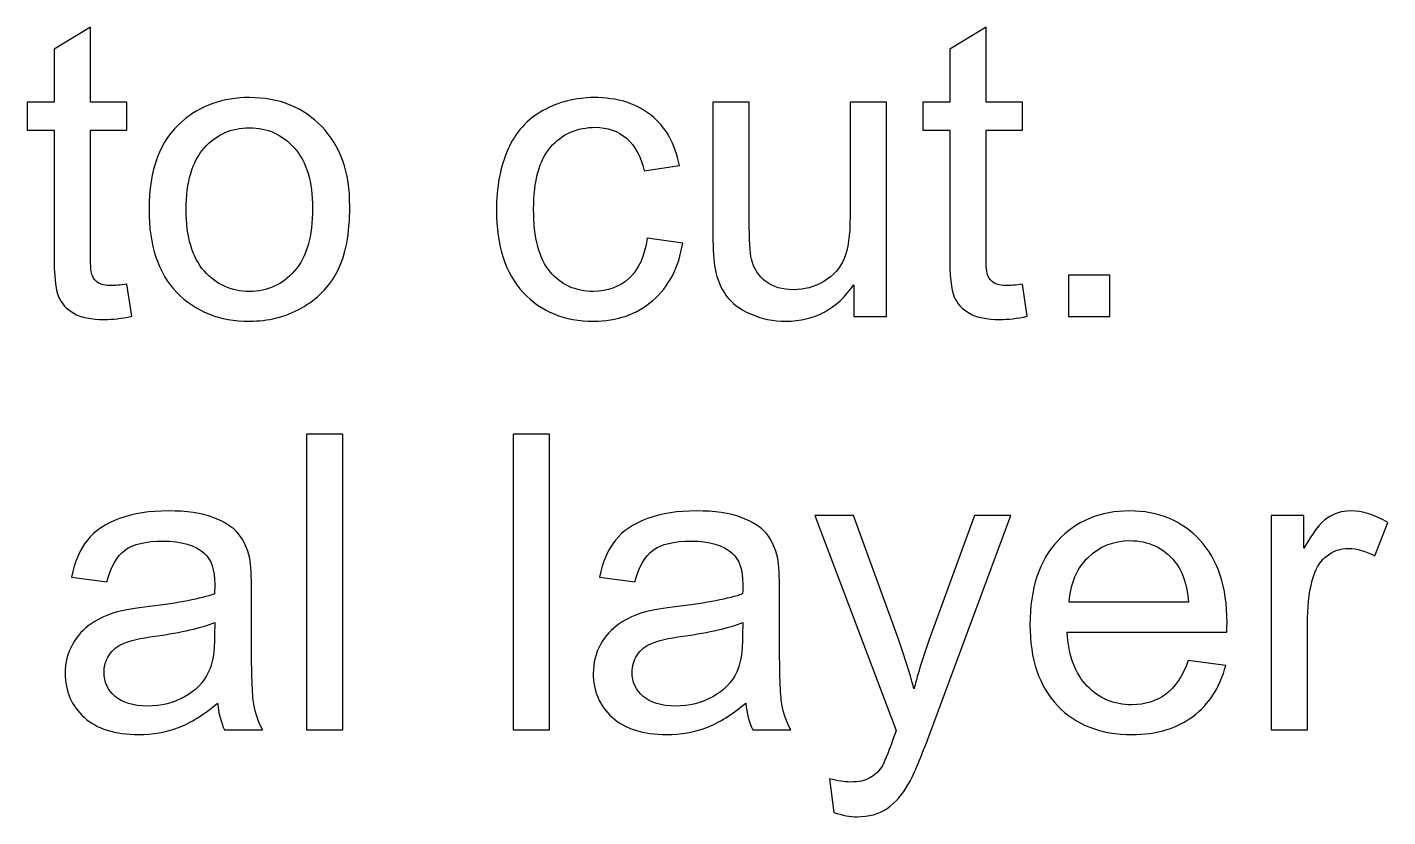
# Model space of a CAD drawing. Header units: centimetres. Extents: x -30.6 to 14.2, y -21.2 to 7.4.
# Drawn here: x -20.161 to -18.941, y 1.573 to 2.281 of the extents above; entities that cross this region are included whole.
import ezdxf

# ---------------------------------------------------------------- set-up
doc = ezdxf.new("R2010")
doc.units = ezdxf.units.CM
doc.header["$MEASUREMENT"] = 0
doc.layers.add('Layer 1', color=7, linetype='Continuous')

msp = doc.modelspace()

# ---------------------------------------------------------------- linework, layer by layer
at = {"layer": 'Layer 1'}
for points, knots in [([(-20.07145, 2.05035), (-20.07145, 2.05035), (-20.06701, 2.02158), (-20.06701, 2.02158), (-20.06701, 2.02158), (-20.07614, 2.01966), (-20.08436, 2.01868), (-20.09152, 2.01868), (-20.09152, 2.01868), (-20.10331, 2.01868), (-20.11245, 2.02053), (-20.11899, 2.0243), (-20.11899, 2.0243), (-20.12547, 2.02806), (-20.13004, 2.03294), (-20.13269, 2.03905), (-20.13269, 2.03905), (-20.13535, 2.04516), (-20.13665, 2.058), (-20.13665, 2.07757), (-20.13665, 2.07757), (-20.13665, 2.07757), (-20.13665, 2.18833), (-20.13665, 2.18833), (-20.13665, 2.18833), (-20.13665, 2.18833), (-20.16072, 2.18833), (-20.16072, 2.18833), (-20.16072, 2.18833), (-20.16072, 2.18833), (-20.16072, 2.21352), (-20.16072, 2.21352), (-20.16072, 2.21352), (-20.16072, 2.21352), (-20.13665, 2.21352), (-20.13665, 2.21352), (-20.13665, 2.21352), (-20.13665, 2.21352), (-20.13665, 2.26106), (-20.13665, 2.26106), (-20.13665, 2.26106), (-20.13665, 2.26106), (-20.10405, 2.28063), (-20.10405, 2.28063), (-20.10405, 2.28063), (-20.10405, 2.28063), (-20.10405, 2.21352), (-20.10405, 2.21352), (-20.10405, 2.21352), (-20.10405, 2.21352), (-20.07145, 2.21352), (-20.07145, 2.21352), (-20.07145, 2.21352), (-20.07145, 2.21352), (-20.07145, 2.18833), (-20.07145, 2.18833), (-20.07145, 2.18833), (-20.07145, 2.18833), (-20.10405, 2.18833), (-20.10405, 2.18833), (-20.10405, 2.18833), (-20.10405, 2.18833), (-20.10405, 2.07572), (-20.10405, 2.07572), (-20.10405, 2.07572), (-20.10405, 2.0664), (-20.10349, 2.06041), (-20.10232, 2.05776), (-20.10232, 2.05776), (-20.10121, 2.0551), (-20.09936, 2.053), (-20.09676, 2.0514), (-20.09676, 2.0514), (-20.09417, 2.04985), (-20.09047, 2.04905), (-20.08565, 2.04905), (-20.08565, 2.04905), (-20.08207, 2.04905), (-20.07732, 2.04948), (-20.07145, 2.05035)], [0, 0, 0, 0, 0.047619, 0.047619, 0.047619, 0.047619, 0.0952381, 0.0952381, 0.0952381, 0.0952381, 0.1428571, 0.1428571, 0.1428571, 0.1428571, 0.1904762, 0.1904762, 0.1904762, 0.1904762, 0.2380952, 0.2380952, 0.2380952, 0.2380952, 0.2857143, 0.2857143, 0.2857143, 0.2857143, 0.3333333, 0.3333333, 0.3333333, 0.3333333, 0.3809524, 0.3809524, 0.3809524, 0.3809524, 0.4285714, 0.4285714, 0.4285714, 0.4285714, 0.4761905, 0.4761905, 0.4761905, 0.4761905, 0.5238095, 0.5238095, 0.5238095, 0.5238095, 0.5714286, 0.5714286, 0.5714286, 0.5714286, 0.6190476, 0.6190476, 0.6190476, 0.6190476, 0.6666667, 0.6666667, 0.6666667, 0.6666667, 0.7142857, 0.7142857, 0.7142857, 0.7142857, 0.7619048, 0.7619048, 0.7619048, 0.7619048, 0.8095238, 0.8095238, 0.8095238, 0.8095238, 0.8571429, 0.8571429, 0.8571429, 0.8571429, 0.9047619, 0.9047619, 0.9047619, 0.9047619, 1, 1, 1, 1]), ([(-19.26836, 2.05035), (-19.26836, 2.05035), (-19.26392, 2.02158), (-19.26392, 2.02158), (-19.26392, 2.02158), (-19.27305, 2.01966), (-19.28127, 2.01868), (-19.28843, 2.01868), (-19.28843, 2.01868), (-19.30022, 2.01868), (-19.30936, 2.02053), (-19.3159, 2.0243), (-19.3159, 2.0243), (-19.32238, 2.02806), (-19.32695, 2.03294), (-19.3296, 2.03905), (-19.3296, 2.03905), (-19.33226, 2.04516), (-19.33356, 2.058), (-19.33356, 2.07757), (-19.33356, 2.07757), (-19.33356, 2.07757), (-19.33356, 2.18833), (-19.33356, 2.18833), (-19.33356, 2.18833), (-19.33356, 2.18833), (-19.35763, 2.18833), (-19.35763, 2.18833), (-19.35763, 2.18833), (-19.35763, 2.18833), (-19.35763, 2.21352), (-19.35763, 2.21352), (-19.35763, 2.21352), (-19.35763, 2.21352), (-19.33356, 2.21352), (-19.33356, 2.21352), (-19.33356, 2.21352), (-19.33356, 2.21352), (-19.33356, 2.26106), (-19.33356, 2.26106), (-19.33356, 2.26106), (-19.33356, 2.26106), (-19.30096, 2.28063), (-19.30096, 2.28063), (-19.30096, 2.28063), (-19.30096, 2.28063), (-19.30096, 2.21352), (-19.30096, 2.21352), (-19.30096, 2.21352), (-19.30096, 2.21352), (-19.26836, 2.21352), (-19.26836, 2.21352), (-19.26836, 2.21352), (-19.26836, 2.21352), (-19.26836, 2.18833), (-19.26836, 2.18833), (-19.26836, 2.18833), (-19.26836, 2.18833), (-19.30096, 2.18833), (-19.30096, 2.18833), (-19.30096, 2.18833), (-19.30096, 2.18833), (-19.30096, 2.07572), (-19.30096, 2.07572), (-19.30096, 2.07572), (-19.30096, 2.0664), (-19.3004, 2.06041), (-19.29923, 2.05776), (-19.29923, 2.05776), (-19.29812, 2.0551), (-19.29627, 2.053), (-19.29367, 2.0514), (-19.29367, 2.0514), (-19.29108, 2.04985), (-19.28738, 2.04905), (-19.28256, 2.04905), (-19.28256, 2.04905), (-19.27898, 2.04905), (-19.27423, 2.04948), (-19.26836, 2.05035)], [0, 0, 0, 0, 0.047619, 0.047619, 0.047619, 0.047619, 0.0952381, 0.0952381, 0.0952381, 0.0952381, 0.1428571, 0.1428571, 0.1428571, 0.1428571, 0.1904762, 0.1904762, 0.1904762, 0.1904762, 0.2380952, 0.2380952, 0.2380952, 0.2380952, 0.2857143, 0.2857143, 0.2857143, 0.2857143, 0.3333333, 0.3333333, 0.3333333, 0.3333333, 0.3809524, 0.3809524, 0.3809524, 0.3809524, 0.4285714, 0.4285714, 0.4285714, 0.4285714, 0.4761905, 0.4761905, 0.4761905, 0.4761905, 0.5238095, 0.5238095, 0.5238095, 0.5238095, 0.5714286, 0.5714286, 0.5714286, 0.5714286, 0.6190476, 0.6190476, 0.6190476, 0.6190476, 0.6666667, 0.6666667, 0.6666667, 0.6666667, 0.7142857, 0.7142857, 0.7142857, 0.7142857, 0.7619048, 0.7619048, 0.7619048, 0.7619048, 0.8095238, 0.8095238, 0.8095238, 0.8095238, 0.8571429, 0.8571429, 0.8571429, 0.8571429, 0.9047619, 0.9047619, 0.9047619, 0.9047619, 1, 1, 1, 1]), ([(-20.05151, 2.11739), (-20.05151, 2.15289), (-20.04163, 2.17919), (-20.02181, 2.19629), (-20.02181, 2.19629), (-20.00533, 2.21049), (-19.98514, 2.21759), (-19.96137, 2.21759), (-19.96137, 2.21759), (-19.93501, 2.21759), (-19.9134, 2.20895), (-19.89661, 2.19166), (-19.89661, 2.19166), (-19.87988, 2.17444), (-19.87148, 2.15055), (-19.87148, 2.12011), (-19.87148, 2.12011), (-19.87148, 2.09542), (-19.87519, 2.07603), (-19.88259, 2.06189), (-19.88259, 2.06189), (-19.89, 2.04776), (-19.90081, 2.03677), (-19.91501, 2.02893), (-19.91501, 2.02893), (-19.92914, 2.02108), (-19.94464, 2.0172), (-19.96137, 2.0172), (-19.96137, 2.0172), (-19.98829, 2.0172), (-20.01002, 2.02578), (-20.02663, 2.043), (-20.02663, 2.043), (-20.04323, 2.06023), (-20.05151, 2.08504), (-20.05151, 2.11739)], [0, 0, 0, 0, 0.1, 0.1, 0.1, 0.1, 0.2, 0.2, 0.2, 0.2, 0.3, 0.3, 0.3, 0.3, 0.4, 0.4, 0.4, 0.4, 0.5, 0.5, 0.5, 0.5, 0.6, 0.6, 0.6, 0.6, 0.7, 0.7, 0.7, 0.7, 0.8, 0.8, 0.8, 0.8, 1, 1, 1, 1]), ([(-19.60477, 2.09165), (-19.60477, 2.09165), (-19.57291, 2.0872), (-19.57291, 2.0872), (-19.57291, 2.0872), (-19.57643, 2.06529), (-19.58532, 2.04819), (-19.59971, 2.03578), (-19.59971, 2.03578), (-19.61409, 2.02337), (-19.63181, 2.0172), (-19.65274, 2.0172), (-19.65274, 2.0172), (-19.67898, 2.0172), (-19.70009, 2.02578), (-19.71602, 2.04294), (-19.71602, 2.04294), (-19.73201, 2.0601), (-19.73997, 2.08467), (-19.73997, 2.11665), (-19.73997, 2.11665), (-19.73997, 2.1374), (-19.73652, 2.15549), (-19.72966, 2.17104), (-19.72966, 2.17104), (-19.72281, 2.18654), (-19.71238, 2.19821), (-19.6983, 2.20592), (-19.6983, 2.20592), (-19.68429, 2.2137), (-19.66904, 2.21759), (-19.65249, 2.21759), (-19.65249, 2.21759), (-19.63169, 2.21759), (-19.61459, 2.21234), (-19.60137, 2.20179), (-19.60137, 2.20179), (-19.5881, 2.19123), (-19.57958, 2.17623), (-19.57588, 2.15684), (-19.57588, 2.15684), (-19.57588, 2.15684), (-19.60736, 2.15203), (-19.60736, 2.15203), (-19.60736, 2.15203), (-19.61039, 2.16493), (-19.6157, 2.17462), (-19.62341, 2.18117), (-19.62341, 2.18117), (-19.63107, 2.18765), (-19.64033, 2.19092), (-19.6512, 2.19092), (-19.6512, 2.19092), (-19.66762, 2.19092), (-19.68095, 2.18506), (-19.69126, 2.17333), (-19.69126, 2.17333), (-19.70151, 2.16154), (-19.70664, 2.14301), (-19.70664, 2.11758), (-19.70664, 2.11758), (-19.70664, 2.09177), (-19.7017, 2.07307), (-19.69182, 2.0614), (-19.69182, 2.0614), (-19.68188, 2.04973), (-19.66898, 2.04387), (-19.65311, 2.04387), (-19.65311, 2.04387), (-19.64027, 2.04387), (-19.62959, 2.04776), (-19.62107, 2.0556), (-19.62107, 2.0556), (-19.61249, 2.06337), (-19.60705, 2.07541), (-19.60477, 2.09165)], [0, 0, 0, 0, 0.05, 0.05, 0.05, 0.05, 0.1, 0.1, 0.1, 0.1, 0.15, 0.15, 0.15, 0.15, 0.2, 0.2, 0.2, 0.2, 0.25, 0.25, 0.25, 0.25, 0.3, 0.3, 0.3, 0.3, 0.35, 0.35, 0.35, 0.35, 0.4, 0.4, 0.4, 0.4, 0.45, 0.45, 0.45, 0.45, 0.5, 0.5, 0.5, 0.5, 0.55, 0.55, 0.55, 0.55, 0.6, 0.6, 0.6, 0.6, 0.65, 0.65, 0.65, 0.65, 0.7, 0.7, 0.7, 0.7, 0.75, 0.75, 0.75, 0.75, 0.8, 0.8, 0.8, 0.8, 0.85, 0.85, 0.85, 0.85, 0.9, 0.9, 0.9, 0.9, 1, 1, 1, 1]), ([(-19.41956, 2.02127), (-19.41956, 2.02127), (-19.41956, 2.04985), (-19.41956, 2.04985), (-19.41956, 2.04985), (-19.4345, 2.02806), (-19.45475, 2.0172), (-19.48037, 2.0172), (-19.48037, 2.0172), (-19.49167, 2.0172), (-19.50223, 2.01936), (-19.51204, 2.02368), (-19.51204, 2.02368), (-19.52186, 2.02806), (-19.52914, 2.03349), (-19.5339, 2.04004), (-19.5339, 2.04004), (-19.53865, 2.04664), (-19.54198, 2.05467), (-19.5439, 2.06418), (-19.5439, 2.06418), (-19.54519, 2.0706), (-19.54587, 2.08072), (-19.54587, 2.09455), (-19.54587, 2.09455), (-19.54587, 2.09455), (-19.54587, 2.21352), (-19.54587, 2.21352), (-19.54587, 2.21352), (-19.54587, 2.21352), (-19.51328, 2.21352), (-19.51328, 2.21352), (-19.51328, 2.21352), (-19.51328, 2.21352), (-19.51328, 2.10715), (-19.51328, 2.10715), (-19.51328, 2.10715), (-19.51328, 2.09017), (-19.5126, 2.07869), (-19.5113, 2.07282), (-19.5113, 2.07282), (-19.50926, 2.06424), (-19.50494, 2.05757), (-19.49827, 2.05269), (-19.49827, 2.05269), (-19.49167, 2.04782), (-19.48352, 2.04535), (-19.47376, 2.04535), (-19.47376, 2.04535), (-19.46401, 2.04535), (-19.45487, 2.04782), (-19.44635, 2.05282), (-19.44635, 2.05282), (-19.43783, 2.05782), (-19.43178, 2.06467), (-19.4282, 2.07325), (-19.4282, 2.07325), (-19.42468, 2.08183), (-19.42289, 2.09437), (-19.42289, 2.11073), (-19.42289, 2.11073), (-19.42289, 2.11073), (-19.42289, 2.21352), (-19.42289, 2.21352), (-19.42289, 2.21352), (-19.42289, 2.21352), (-19.3903, 2.21352), (-19.3903, 2.21352), (-19.3903, 2.21352), (-19.3903, 2.21352), (-19.3903, 2.02127), (-19.3903, 2.02127), (-19.3903, 2.02127), (-19.3903, 2.02127), (-19.41956, 2.02127), (-19.41956, 2.02127)], [0, 0, 0, 0, 0.05, 0.05, 0.05, 0.05, 0.1, 0.1, 0.1, 0.1, 0.15, 0.15, 0.15, 0.15, 0.2, 0.2, 0.2, 0.2, 0.25, 0.25, 0.25, 0.25, 0.3, 0.3, 0.3, 0.3, 0.35, 0.35, 0.35, 0.35, 0.4, 0.4, 0.4, 0.4, 0.45, 0.45, 0.45, 0.45, 0.5, 0.5, 0.5, 0.5, 0.55, 0.55, 0.55, 0.55, 0.6, 0.6, 0.6, 0.6, 0.65, 0.65, 0.65, 0.65, 0.7, 0.7, 0.7, 0.7, 0.75, 0.75, 0.75, 0.75, 0.8, 0.8, 0.8, 0.8, 0.85, 0.85, 0.85, 0.85, 0.9, 0.9, 0.9, 0.9, 1, 1, 1, 1]), ([(-20.01817, 2.11733), (-20.01817, 2.09276), (-20.0128, 2.07436), (-20.00206, 2.0622), (-20.00206, 2.0622), (-19.99125, 2.04998), (-19.97773, 2.04387), (-19.96137, 2.04387), (-19.96137, 2.04387), (-19.9452, 2.04387), (-19.93174, 2.04998), (-19.92093, 2.06226), (-19.92093, 2.06226), (-19.91019, 2.07455), (-19.90482, 2.09325), (-19.90482, 2.11838), (-19.90482, 2.11838), (-19.90482, 2.14209), (-19.91025, 2.16005), (-19.92106, 2.17222), (-19.92106, 2.17222), (-19.93186, 2.18444), (-19.94532, 2.19055), (-19.96137, 2.19055), (-19.96137, 2.19055), (-19.97773, 2.19055), (-19.99125, 2.1845), (-20.00206, 2.17234), (-20.00206, 2.17234), (-20.0128, 2.16018), (-20.01817, 2.14184), (-20.01817, 2.11733)], [0, 0, 0, 0, 0.1111111, 0.1111111, 0.1111111, 0.1111111, 0.2222222, 0.2222222, 0.2222222, 0.2222222, 0.3333333, 0.3333333, 0.3333333, 0.3333333, 0.4444444, 0.4444444, 0.4444444, 0.4444444, 0.5555556, 0.5555556, 0.5555556, 0.5555556, 0.6666667, 0.6666667, 0.6666667, 0.6666667, 0.7777778, 0.7777778, 0.7777778, 0.7777778, 1, 1, 1, 1]), ([(-19.22693, 2.02127), (-19.22693, 2.02127), (-19.22693, 2.05831), (-19.22693, 2.05831), (-19.22693, 2.05831), (-19.22693, 2.05831), (-19.18989, 2.05831), (-19.18989, 2.05831), (-19.18989, 2.05831), (-19.18989, 2.05831), (-19.18989, 2.02127), (-19.18989, 2.02127), (-19.18989, 2.02127), (-19.18989, 2.02127), (-19.22693, 2.02127), (-19.22693, 2.02127)], [0, 0, 0, 0, 0.2, 0.2, 0.2, 0.2, 0.4, 0.4, 0.4, 0.4, 0.6, 0.6, 0.6, 0.6, 1, 1, 1, 1]), ([(-19.91028, 1.65085), (-19.91028, 1.65085), (-19.91028, 1.91607), (-19.91028, 1.91607), (-19.91028, 1.91607), (-19.91028, 1.91607), (-19.87769, 1.91607), (-19.87769, 1.91607), (-19.87769, 1.91607), (-19.87769, 1.91607), (-19.87769, 1.65085), (-19.87769, 1.65085), (-19.87769, 1.65085), (-19.87769, 1.65085), (-19.91028, 1.65085), (-19.91028, 1.65085)], [0, 0, 0, 0, 0.2, 0.2, 0.2, 0.2, 0.4, 0.4, 0.4, 0.4, 0.6, 0.6, 0.6, 0.6, 1, 1, 1, 1]), ([(-19.72507, 1.65085), (-19.72507, 1.65085), (-19.72507, 1.91607), (-19.72507, 1.91607), (-19.72507, 1.91607), (-19.72507, 1.91607), (-19.69248, 1.91607), (-19.69248, 1.91607), (-19.69248, 1.91607), (-19.69248, 1.91607), (-19.69248, 1.65085), (-19.69248, 1.65085), (-19.69248, 1.65085), (-19.69248, 1.65085), (-19.72507, 1.65085), (-19.72507, 1.65085)], [0, 0, 0, 0, 0.2, 0.2, 0.2, 0.2, 0.4, 0.4, 0.4, 0.4, 0.6, 0.6, 0.6, 0.6, 1, 1, 1, 1]), ([(-19.98999, 1.67493), (-20.00209, 1.66462), (-20.01376, 1.65739), (-20.02493, 1.65313), (-20.02493, 1.65313), (-20.03611, 1.64887), (-20.04808, 1.64678), (-20.06093, 1.64678), (-20.06093, 1.64678), (-20.08204, 1.64678), (-20.09828, 1.6519), (-20.10964, 1.66221), (-20.10964, 1.66221), (-20.121, 1.67246), (-20.12667, 1.68561), (-20.12667, 1.7016), (-20.12667, 1.7016), (-20.12667, 1.71098), (-20.12451, 1.71956), (-20.12025, 1.72734), (-20.12025, 1.72734), (-20.11593, 1.73512), (-20.11031, 1.74129), (-20.1034, 1.74599), (-20.1034, 1.74599), (-20.09642, 1.75068), (-20.08865, 1.75426), (-20.07994, 1.75667), (-20.07994, 1.75667), (-20.07352, 1.75833), (-20.06383, 1.75994), (-20.05092, 1.76154), (-20.05092, 1.76154), (-20.02462, 1.76463), (-20.00518, 1.7684), (-19.99277, 1.77272), (-19.99277, 1.77272), (-19.99264, 1.77716), (-19.99258, 1.78), (-19.99258, 1.78118), (-19.99258, 1.78118), (-19.99258, 1.79439), (-19.99567, 1.80371), (-20.00184, 1.80914), (-20.00184, 1.80914), (-20.01018, 1.81649), (-20.02259, 1.82013), (-20.03901, 1.82013), (-20.03901, 1.82013), (-20.05438, 1.82013), (-20.06574, 1.81742), (-20.07303, 1.81204), (-20.07303, 1.81204), (-20.08037, 1.80667), (-20.08574, 1.79717), (-20.08926, 1.78346), (-20.08926, 1.78346), (-20.08926, 1.78346), (-20.12112, 1.78791), (-20.12112, 1.78791), (-20.12112, 1.78791), (-20.11822, 1.80155), (-20.11346, 1.8126), (-20.1068, 1.821), (-20.1068, 1.821), (-20.10013, 1.82939), (-20.0905, 1.83581), (-20.0779, 1.84038), (-20.0779, 1.84038), (-20.06537, 1.84489), (-20.05074, 1.84717), (-20.03419, 1.84717), (-20.03419, 1.84717), (-20.01777, 1.84717), (-20.00437, 1.84526), (-19.99406, 1.84137), (-19.99406, 1.84137), (-19.98382, 1.83748), (-19.97622, 1.83266), (-19.97141, 1.8268), (-19.97141, 1.8268), (-19.96659, 1.82093), (-19.9632, 1.81353), (-19.96122, 1.80457), (-19.96122, 1.80457), (-19.96017, 1.79902), (-19.95962, 1.78902), (-19.95962, 1.77463), (-19.95962, 1.77463), (-19.95962, 1.77463), (-19.95962, 1.73142), (-19.95962, 1.73142), (-19.95962, 1.73142), (-19.95962, 1.70123), (-19.95894, 1.68215), (-19.95758, 1.67406), (-19.95758, 1.67406), (-19.95628, 1.66598), (-19.95357, 1.65826), (-19.94961, 1.65085), (-19.94961, 1.65085), (-19.94961, 1.65085), (-19.98369, 1.65085), (-19.98369, 1.65085), (-19.98369, 1.65085), (-19.98696, 1.6577), (-19.98906, 1.66573), (-19.98999, 1.67493)], [0, 0, 0, 0, 0.0357143, 0.0357143, 0.0357143, 0.0357143, 0.0714286, 0.0714286, 0.0714286, 0.0714286, 0.1071429, 0.1071429, 0.1071429, 0.1071429, 0.1428571, 0.1428571, 0.1428571, 0.1428571, 0.1785714, 0.1785714, 0.1785714, 0.1785714, 0.2142857, 0.2142857, 0.2142857, 0.2142857, 0.25, 0.25, 0.25, 0.25, 0.2857143, 0.2857143, 0.2857143, 0.2857143, 0.3214286, 0.3214286, 0.3214286, 0.3214286, 0.3571429, 0.3571429, 0.3571429, 0.3571429, 0.3928571, 0.3928571, 0.3928571, 0.3928571, 0.4285714, 0.4285714, 0.4285714, 0.4285714, 0.4642857, 0.4642857, 0.4642857, 0.4642857, 0.5, 0.5, 0.5, 0.5, 0.5357143, 0.5357143, 0.5357143, 0.5357143, 0.5714286, 0.5714286, 0.5714286, 0.5714286, 0.6071429, 0.6071429, 0.6071429, 0.6071429, 0.6428571, 0.6428571, 0.6428571, 0.6428571, 0.6785714, 0.6785714, 0.6785714, 0.6785714, 0.7142857, 0.7142857, 0.7142857, 0.7142857, 0.75, 0.75, 0.75, 0.75, 0.7857143, 0.7857143, 0.7857143, 0.7857143, 0.8214286, 0.8214286, 0.8214286, 0.8214286, 0.8571429, 0.8571429, 0.8571429, 0.8571429, 0.8928571, 0.8928571, 0.8928571, 0.8928571, 0.9285714, 0.9285714, 0.9285714, 0.9285714, 1, 1, 1, 1]), ([(-19.51647, 1.67493), (-19.52857, 1.66462), (-19.54024, 1.65739), (-19.55141, 1.65313), (-19.55141, 1.65313), (-19.56259, 1.64887), (-19.57456, 1.64678), (-19.58741, 1.64678), (-19.58741, 1.64678), (-19.60852, 1.64678), (-19.62476, 1.6519), (-19.63612, 1.66221), (-19.63612, 1.66221), (-19.64748, 1.67246), (-19.65315, 1.68561), (-19.65315, 1.7016), (-19.65315, 1.7016), (-19.65315, 1.71098), (-19.65099, 1.71956), (-19.64673, 1.72734), (-19.64673, 1.72734), (-19.64241, 1.73512), (-19.63679, 1.74129), (-19.62988, 1.74599), (-19.62988, 1.74599), (-19.6229, 1.75068), (-19.61513, 1.75426), (-19.60642, 1.75667), (-19.60642, 1.75667), (-19.6, 1.75833), (-19.59031, 1.75994), (-19.5774, 1.76154), (-19.5774, 1.76154), (-19.5511, 1.76463), (-19.53166, 1.7684), (-19.51925, 1.77272), (-19.51925, 1.77272), (-19.51912, 1.77716), (-19.51906, 1.78), (-19.51906, 1.78118), (-19.51906, 1.78118), (-19.51906, 1.79439), (-19.52215, 1.80371), (-19.52832, 1.80914), (-19.52832, 1.80914), (-19.53666, 1.81649), (-19.54907, 1.82013), (-19.56549, 1.82013), (-19.56549, 1.82013), (-19.58086, 1.82013), (-19.59222, 1.81742), (-19.59951, 1.81204), (-19.59951, 1.81204), (-19.60685, 1.80667), (-19.61222, 1.79717), (-19.61574, 1.78346), (-19.61574, 1.78346), (-19.61574, 1.78346), (-19.6476, 1.78791), (-19.6476, 1.78791), (-19.6476, 1.78791), (-19.6447, 1.80155), (-19.63994, 1.8126), (-19.63328, 1.821), (-19.63328, 1.821), (-19.62661, 1.82939), (-19.61698, 1.83581), (-19.60438, 1.84038), (-19.60438, 1.84038), (-19.59185, 1.84489), (-19.57722, 1.84717), (-19.56067, 1.84717), (-19.56067, 1.84717), (-19.54425, 1.84717), (-19.53085, 1.84526), (-19.52054, 1.84137), (-19.52054, 1.84137), (-19.5103, 1.83748), (-19.5027, 1.83266), (-19.49789, 1.8268), (-19.49789, 1.8268), (-19.49307, 1.82093), (-19.48968, 1.81353), (-19.4877, 1.80457), (-19.4877, 1.80457), (-19.48665, 1.79902), (-19.4861, 1.78902), (-19.4861, 1.77463), (-19.4861, 1.77463), (-19.4861, 1.77463), (-19.4861, 1.73142), (-19.4861, 1.73142), (-19.4861, 1.73142), (-19.4861, 1.70123), (-19.48542, 1.68215), (-19.48406, 1.67406), (-19.48406, 1.67406), (-19.48276, 1.66598), (-19.48005, 1.65826), (-19.47609, 1.65085), (-19.47609, 1.65085), (-19.47609, 1.65085), (-19.51017, 1.65085), (-19.51017, 1.65085), (-19.51017, 1.65085), (-19.51344, 1.6577), (-19.51554, 1.66573), (-19.51647, 1.67493)], [0, 0, 0, 0, 0.0357143, 0.0357143, 0.0357143, 0.0357143, 0.0714286, 0.0714286, 0.0714286, 0.0714286, 0.1071429, 0.1071429, 0.1071429, 0.1071429, 0.1428571, 0.1428571, 0.1428571, 0.1428571, 0.1785714, 0.1785714, 0.1785714, 0.1785714, 0.2142857, 0.2142857, 0.2142857, 0.2142857, 0.25, 0.25, 0.25, 0.25, 0.2857143, 0.2857143, 0.2857143, 0.2857143, 0.3214286, 0.3214286, 0.3214286, 0.3214286, 0.3571429, 0.3571429, 0.3571429, 0.3571429, 0.3928571, 0.3928571, 0.3928571, 0.3928571, 0.4285714, 0.4285714, 0.4285714, 0.4285714, 0.4642857, 0.4642857, 0.4642857, 0.4642857, 0.5, 0.5, 0.5, 0.5, 0.5357143, 0.5357143, 0.5357143, 0.5357143, 0.5714286, 0.5714286, 0.5714286, 0.5714286, 0.6071429, 0.6071429, 0.6071429, 0.6071429, 0.6428571, 0.6428571, 0.6428571, 0.6428571, 0.6785714, 0.6785714, 0.6785714, 0.6785714, 0.7142857, 0.7142857, 0.7142857, 0.7142857, 0.75, 0.75, 0.75, 0.75, 0.7857143, 0.7857143, 0.7857143, 0.7857143, 0.8214286, 0.8214286, 0.8214286, 0.8214286, 0.8571429, 0.8571429, 0.8571429, 0.8571429, 0.8928571, 0.8928571, 0.8928571, 0.8928571, 0.9285714, 0.9285714, 0.9285714, 0.9285714, 1, 1, 1, 1]), ([(-19.4375, 1.57695), (-19.4375, 1.57695), (-19.44121, 1.60708), (-19.44121, 1.60708), (-19.44121, 1.60708), (-19.43405, 1.60516), (-19.42787, 1.60418), (-19.42256, 1.60418), (-19.42256, 1.60418), (-19.41528, 1.60418), (-19.40948, 1.60541), (-19.40515, 1.60782), (-19.40515, 1.60782), (-19.40077, 1.61023), (-19.39719, 1.61362), (-19.39441, 1.61794), (-19.39441, 1.61794), (-19.39237, 1.62122), (-19.38904, 1.6293), (-19.38447, 1.64227), (-19.38447, 1.64227), (-19.38385, 1.64406), (-19.38293, 1.64671), (-19.38157, 1.65023), (-19.38157, 1.65023), (-19.38157, 1.65023), (-19.45454, 1.8431), (-19.45454, 1.8431), (-19.45454, 1.8431), (-19.45454, 1.8431), (-19.41972, 1.8431), (-19.41972, 1.8431), (-19.41972, 1.8431), (-19.41972, 1.8431), (-19.37959, 1.7321), (-19.37959, 1.7321), (-19.37959, 1.7321), (-19.37435, 1.71808), (-19.36972, 1.70326), (-19.36558, 1.68771), (-19.36558, 1.68771), (-19.36181, 1.70234), (-19.35737, 1.71678), (-19.35218, 1.73098), (-19.35218, 1.73098), (-19.35218, 1.73098), (-19.31119, 1.8431), (-19.31119, 1.8431), (-19.31119, 1.8431), (-19.31119, 1.8431), (-19.27866, 1.8431), (-19.27866, 1.8431), (-19.27866, 1.8431), (-19.27866, 1.8431), (-19.35132, 1.64752), (-19.35132, 1.64752), (-19.35132, 1.64752), (-19.35916, 1.62646), (-19.36527, 1.61202), (-19.36966, 1.60405), (-19.36966, 1.60405), (-19.37546, 1.59337), (-19.38213, 1.58553), (-19.3896, 1.58053), (-19.3896, 1.58053), (-19.39713, 1.57553), (-19.40608, 1.57306), (-19.41645, 1.57306), (-19.41645, 1.57306), (-19.42275, 1.57306), (-19.42979, 1.57436), (-19.4375, 1.57695)], [0, 0, 0, 0, 0.0526316, 0.0526316, 0.0526316, 0.0526316, 0.1052632, 0.1052632, 0.1052632, 0.1052632, 0.1578947, 0.1578947, 0.1578947, 0.1578947, 0.2105263, 0.2105263, 0.2105263, 0.2105263, 0.2631579, 0.2631579, 0.2631579, 0.2631579, 0.3157895, 0.3157895, 0.3157895, 0.3157895, 0.3684211, 0.3684211, 0.3684211, 0.3684211, 0.4210526, 0.4210526, 0.4210526, 0.4210526, 0.4736842, 0.4736842, 0.4736842, 0.4736842, 0.5263158, 0.5263158, 0.5263158, 0.5263158, 0.5789474, 0.5789474, 0.5789474, 0.5789474, 0.6315789, 0.6315789, 0.6315789, 0.6315789, 0.6842105, 0.6842105, 0.6842105, 0.6842105, 0.7368421, 0.7368421, 0.7368421, 0.7368421, 0.7894737, 0.7894737, 0.7894737, 0.7894737, 0.8421053, 0.8421053, 0.8421053, 0.8421053, 0.8947368, 0.8947368, 0.8947368, 0.8947368, 1, 1, 1, 1]), ([(-19.11968, 1.71308), (-19.11968, 1.71308), (-19.08598, 1.70864), (-19.08598, 1.70864), (-19.08598, 1.70864), (-19.09122, 1.68906), (-19.10104, 1.67382), (-19.11536, 1.66301), (-19.11536, 1.66301), (-19.12968, 1.65221), (-19.14796, 1.64678), (-19.17025, 1.64678), (-19.17025, 1.64678), (-19.19827, 1.64678), (-19.2205, 1.65542), (-19.23692, 1.6727), (-19.23692, 1.6727), (-19.25334, 1.68993), (-19.26155, 1.71419), (-19.26155, 1.74537), (-19.26155, 1.74537), (-19.26155, 1.7776), (-19.25328, 1.80266), (-19.23667, 1.82044), (-19.23667, 1.82044), (-19.22007, 1.83828), (-19.19852, 1.84717), (-19.17204, 1.84717), (-19.17204, 1.84717), (-19.14642, 1.84717), (-19.12549, 1.83847), (-19.10925, 1.821), (-19.10925, 1.821), (-19.09301, 1.80352), (-19.08486, 1.77895), (-19.08486, 1.74728), (-19.08486, 1.74728), (-19.08486, 1.74537), (-19.08493, 1.74247), (-19.08505, 1.73864), (-19.08505, 1.73864), (-19.08505, 1.73864), (-19.22822, 1.73864), (-19.22822, 1.73864), (-19.22822, 1.73864), (-19.22698, 1.71759), (-19.22106, 1.70141), (-19.21031, 1.69024), (-19.21031, 1.69024), (-19.19963, 1.67906), (-19.18624, 1.67345), (-19.17025, 1.67345), (-19.17025, 1.67345), (-19.15833, 1.67345), (-19.14814, 1.67659), (-19.13975, 1.68289), (-19.13975, 1.68289), (-19.13129, 1.68919), (-19.12462, 1.69925), (-19.11968, 1.71308)], [0, 0, 0, 0, 0.0625, 0.0625, 0.0625, 0.0625, 0.125, 0.125, 0.125, 0.125, 0.1875, 0.1875, 0.1875, 0.1875, 0.25, 0.25, 0.25, 0.25, 0.3125, 0.3125, 0.3125, 0.3125, 0.375, 0.375, 0.375, 0.375, 0.4375, 0.4375, 0.4375, 0.4375, 0.5, 0.5, 0.5, 0.5, 0.5625, 0.5625, 0.5625, 0.5625, 0.625, 0.625, 0.625, 0.625, 0.6875, 0.6875, 0.6875, 0.6875, 0.75, 0.75, 0.75, 0.75, 0.8125, 0.8125, 0.8125, 0.8125, 0.875, 0.875, 0.875, 0.875, 1, 1, 1, 1]), ([(-19.04516, 1.65085), (-19.04516, 1.65085), (-19.04516, 1.8431), (-19.04516, 1.8431), (-19.04516, 1.8431), (-19.04516, 1.8431), (-19.0159, 1.8431), (-19.0159, 1.8431), (-19.0159, 1.8431), (-19.0159, 1.8431), (-19.0159, 1.81365), (-19.0159, 1.81365), (-19.0159, 1.81365), (-19.00843, 1.82729), (-19.00151, 1.83631), (-18.99516, 1.84063), (-18.99516, 1.84063), (-18.9888, 1.84501), (-18.98182, 1.84717), (-18.97423, 1.84717), (-18.97423, 1.84717), (-18.96324, 1.84717), (-18.95206, 1.84372), (-18.9407, 1.83686), (-18.9407, 1.83686), (-18.9407, 1.83686), (-18.95231, 1.8068), (-18.95231, 1.8068), (-18.95231, 1.8068), (-18.96021, 1.81124), (-18.96812, 1.81346), (-18.97602, 1.81346), (-18.97602, 1.81346), (-18.98312, 1.81346), (-18.98948, 1.8113), (-18.99509, 1.80704), (-18.99509, 1.80704), (-19.00071, 1.80278), (-19.00473, 1.79686), (-19.00713, 1.78926), (-19.00713, 1.78926), (-19.01078, 1.77772), (-19.01257, 1.76506), (-19.01257, 1.7513), (-19.01257, 1.7513), (-19.01257, 1.7513), (-19.01257, 1.65085), (-19.01257, 1.65085), (-19.01257, 1.65085), (-19.01257, 1.65085), (-19.04516, 1.65085), (-19.04516, 1.65085)], [0, 0, 0, 0, 0.0714286, 0.0714286, 0.0714286, 0.0714286, 0.1428571, 0.1428571, 0.1428571, 0.1428571, 0.2142857, 0.2142857, 0.2142857, 0.2142857, 0.2857143, 0.2857143, 0.2857143, 0.2857143, 0.3571429, 0.3571429, 0.3571429, 0.3571429, 0.4285714, 0.4285714, 0.4285714, 0.4285714, 0.5, 0.5, 0.5, 0.5, 0.5714286, 0.5714286, 0.5714286, 0.5714286, 0.6428571, 0.6428571, 0.6428571, 0.6428571, 0.7142857, 0.7142857, 0.7142857, 0.7142857, 0.7857143, 0.7857143, 0.7857143, 0.7857143, 0.8571429, 0.8571429, 0.8571429, 0.8571429, 1, 1, 1, 1]), ([(-19.22636, 1.76531), (-19.22636, 1.76531), (-19.11931, 1.76531), (-19.11931, 1.76531), (-19.11931, 1.76531), (-19.12073, 1.78148), (-19.12487, 1.79359), (-19.1316, 1.80167), (-19.1316, 1.80167), (-19.14191, 1.81421), (-19.15537, 1.8205), (-19.17185, 1.8205), (-19.17185, 1.8205), (-19.18679, 1.8205), (-19.19932, 1.8155), (-19.20951, 1.8055), (-19.20951, 1.8055), (-19.21964, 1.7955), (-19.22525, 1.7821), (-19.22636, 1.76531)], [0, 0, 0, 0, 0.1666667, 0.1666667, 0.1666667, 0.1666667, 0.3333333, 0.3333333, 0.3333333, 0.3333333, 0.5, 0.5, 0.5, 0.5, 0.6666667, 0.6666667, 0.6666667, 0.6666667, 1, 1, 1, 1]), ([(-19.99258, 1.74716), (-20.00444, 1.74234), (-20.02222, 1.73827), (-20.04592, 1.73494), (-20.04592, 1.73494), (-20.05938, 1.73302), (-20.06889, 1.73086), (-20.07445, 1.72845), (-20.07445, 1.72845), (-20.08, 1.72605), (-20.08426, 1.72253), (-20.08729, 1.71796), (-20.08729, 1.71796), (-20.09031, 1.71333), (-20.09186, 1.7082), (-20.09186, 1.70252), (-20.09186, 1.70252), (-20.09186, 1.69394), (-20.08858, 1.68672), (-20.08198, 1.68098), (-20.08198, 1.68098), (-20.07537, 1.67524), (-20.06574, 1.67233), (-20.05308, 1.67233), (-20.05308, 1.67233), (-20.04055, 1.67233), (-20.02938, 1.67505), (-20.01956, 1.68055), (-20.01956, 1.68055), (-20.00981, 1.68598), (-20.00258, 1.69345), (-19.99802, 1.70289), (-19.99802, 1.70289), (-19.9945, 1.71024), (-19.99277, 1.72104), (-19.99277, 1.73531), (-19.99277, 1.73531), (-19.99277, 1.73531), (-19.99258, 1.74716), (-19.99258, 1.74716)], [0, 0, 0, 0, 0.0909091, 0.0909091, 0.0909091, 0.0909091, 0.1818182, 0.1818182, 0.1818182, 0.1818182, 0.2727273, 0.2727273, 0.2727273, 0.2727273, 0.3636364, 0.3636364, 0.3636364, 0.3636364, 0.4545455, 0.4545455, 0.4545455, 0.4545455, 0.5454545, 0.5454545, 0.5454545, 0.5454545, 0.6363636, 0.6363636, 0.6363636, 0.6363636, 0.7272727, 0.7272727, 0.7272727, 0.7272727, 0.8181818, 0.8181818, 0.8181818, 0.8181818, 1, 1, 1, 1]), ([(-19.51906, 1.74716), (-19.53092, 1.74234), (-19.5487, 1.73827), (-19.5724, 1.73494), (-19.5724, 1.73494), (-19.58586, 1.73302), (-19.59537, 1.73086), (-19.60093, 1.72845), (-19.60093, 1.72845), (-19.60648, 1.72605), (-19.61074, 1.72253), (-19.61377, 1.71796), (-19.61377, 1.71796), (-19.61679, 1.71333), (-19.61834, 1.7082), (-19.61834, 1.70252), (-19.61834, 1.70252), (-19.61834, 1.69394), (-19.61506, 1.68672), (-19.60846, 1.68098), (-19.60846, 1.68098), (-19.60185, 1.67524), (-19.59222, 1.67233), (-19.57956, 1.67233), (-19.57956, 1.67233), (-19.56703, 1.67233), (-19.55586, 1.67505), (-19.54604, 1.68055), (-19.54604, 1.68055), (-19.53629, 1.68598), (-19.52906, 1.69345), (-19.5245, 1.70289), (-19.5245, 1.70289), (-19.52098, 1.71024), (-19.51925, 1.72104), (-19.51925, 1.73531), (-19.51925, 1.73531), (-19.51925, 1.73531), (-19.51906, 1.74716), (-19.51906, 1.74716)], [0, 0, 0, 0, 0.0909091, 0.0909091, 0.0909091, 0.0909091, 0.1818182, 0.1818182, 0.1818182, 0.1818182, 0.2727273, 0.2727273, 0.2727273, 0.2727273, 0.3636364, 0.3636364, 0.3636364, 0.3636364, 0.4545455, 0.4545455, 0.4545455, 0.4545455, 0.5454545, 0.5454545, 0.5454545, 0.5454545, 0.6363636, 0.6363636, 0.6363636, 0.6363636, 0.7272727, 0.7272727, 0.7272727, 0.7272727, 0.8181818, 0.8181818, 0.8181818, 0.8181818, 1, 1, 1, 1])]:
    msp.add_open_spline(points, degree=3, knots=knots, dxfattribs=at)

doc.saveas('drawing.dxf')
